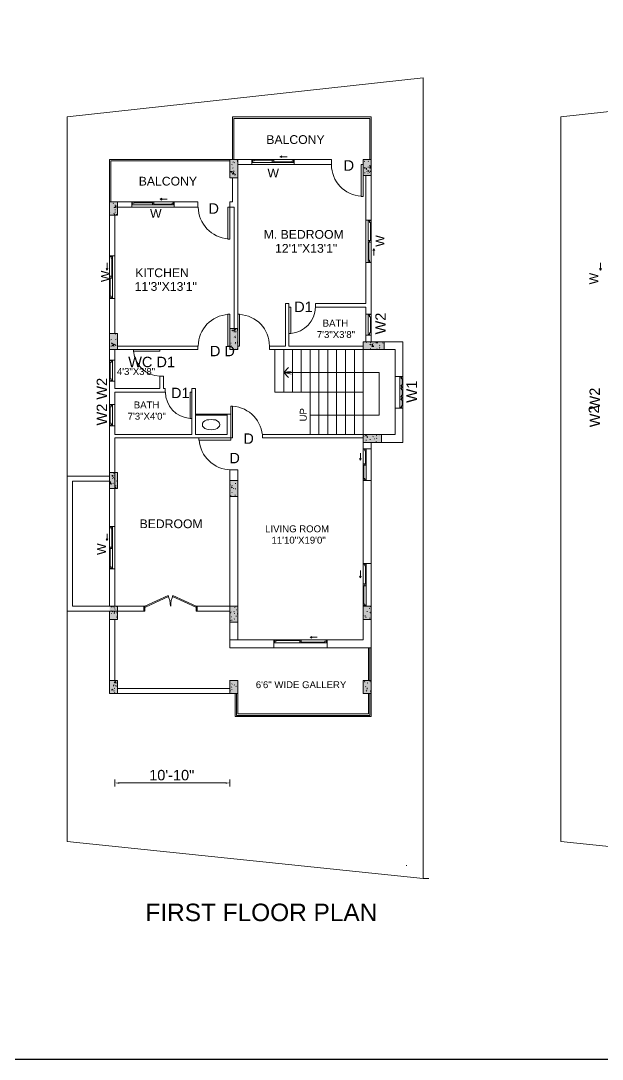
# Model space of a CAD drawing. Header units: millimetres. Extents: x 218.7 to 294.1, y -22.2 to 31.6.
# Drawn here: x 239.62 to 256.32, y -22.23 to 7.58 of the extents above; entities that cross this region are included whole.
import ezdxf

# ---------------------------------------------------------------- set-up
doc = ezdxf.new("R2010")
doc.units = ezdxf.units.MM
for name, color, linetype in [('PDF_Geometry', 7, 'Continuous'), ('PDF_Solid Fills', 1, 'Continuous'), ('PDF_Text', 7, 'Continuous')]:
    doc.layers.add(name, color=color, linetype=linetype)
doc.styles.add('PDF Arial', font='arial.ttf')

msp = doc.modelspace()

# ---------------------------------------------------------------- linework, layer by layer
at = {"layer": 'PDF_Geometry', "lineweight": 25}
msp.add_lwpolyline([(294.081, 31.595), (218.675, 31.595), (218.675, -22.228), (294.081, -22.228), (294.081, 31.595), (294.081, 31.611)], dxfattribs=at)
at = {"layer": 'PDF_Geometry', "lineweight": 9}
for points in [[(242.171, -5.486), (240.952, -5.486), (240.952, 4.825), (251.18, 5.944), (251.18, -17.042), (251.339, -17.042)], [(255.13, -5.486), (255.13, 4.825), (265.367, 5.944), (265.367, -17.042), (265.517, -17.042)], [(245.703, 3.606), (245.703, 4.825), (249.686, 4.825), (249.686, 3.606)], [(245.736, 3.606), (245.736, 4.784), (249.644, 4.784), (249.644, 3.606)], [(245.628, 3.606), (242.171, 3.606), (242.171, 2.387)], [(246.254, 3.606), (245.853, 3.606)], [(247.473, 3.456), (248.542, 3.456), (248.542, 3.606), (247.473, 3.606)], [(245.628, 3.565), (242.204, 3.565), (242.204, 2.387)], [(245.853, 3.456), (246.254, 3.456)], [(245.703, 3.072), (245.703, 2.387), (245.628, 2.387), (245.628, 2.237), (245.753, 2.237)], [(245.853, -1.754), (245.853, 3.072)], [(249.536, 3.147), (249.536, 1.861)], [(249.686, 1.861), (249.686, 3.147)], [(242.806, 2.387), (242.397, 2.387)], [(244.025, 2.237), (244.709, 2.237), (244.709, 2.387), (244.025, 2.387)], [(242.397, 2.237), (242.806, 2.237)], [(245.753, 2.237), (245.753, -1.353)], [(242.171, 2.003), (242.171, 0.834)], [(242.321, 0.834), (242.321, 2.003)], [(249.536, 0.642), (249.536, -0.535), (248.083, -0.535), (248.083, -0.635), (249.536, -0.635)], [(249.686, -0.836), (249.686, 0.642)], [(242.171, -0.385), (242.171, -1.395)], [(242.321, -1.395), (242.321, -0.385)], [(249.452, -1.754), (247.323, -1.754), (247.323, -0.535), (247.223, -0.535), (247.223, -1.754), (246.763, -1.754), (246.763, -1.854), (249.452, -1.854)], [(249.536, -0.635), (249.536, -0.836)], [(249.536, -1.445), (249.536, -1.629)], [(249.686, -1.629), (249.686, -1.445)], [(242.397, -1.854), (244.709, -1.854), (244.709, -1.754), (242.397, -1.754)], [(250.596, -2.631), (250.596, -1.629), (250.062, -1.629)], [(242.171, -1.854), (242.171, -2.155)], [(242.321, -2.155), (242.321, -1.854)], [(246.914, -3.073), (246.914, -1.854)], [(247.173, -3.073), (247.173, -1.854)], [(247.423, -3.073), (247.423, -1.854)], [(247.674, -3.073), (247.674, -1.854)], [(247.932, -4.292), (247.932, -1.854)], [(248.183, -4.292), (248.183, -1.854)], [(248.442, -4.292), (248.442, -1.854)], [(248.692, -4.292), (248.692, -1.854)], [(248.951, -4.292), (248.951, -1.854)], [(249.202, -4.292), (249.202, -1.854)], [(249.452, -4.292), (249.452, -1.854)], [(250.062, -1.854), (250.37, -1.854), (250.37, -2.631)], [(247.39, -2.556), (247.173, -2.514), (247.314, -2.372)], [(242.321, -3.073), (243.766, -3.073), (243.766, -2.973), (243.716, -2.973), (243.716, -2.614), (243.616, -2.614), (243.616, -2.973), (242.321, -2.973)], [(247.173, -2.514), (247.39, -2.472)], [(247.932, -3.733), (249.911, -3.733), (249.911, -2.514), (247.173, -2.514), (247.314, -2.656)], [(242.171, -2.764), (242.171, -3.432)], [(242.321, -2.973), (242.321, -2.764)], [(245.544, -4.292), (244.634, -4.292), (244.634, -2.973), (244.534, -2.973), (244.534, -4.292), (242.321, -4.292)], [(242.321, -3.432), (242.321, -3.073)], [(249.452, -3.073), (246.914, -3.073)], [(249.986, -4.518), (250.596, -4.518), (250.596, -3.541)], [(250.37, -3.541), (250.37, -4.292), (249.986, -4.292)], [(245.544, -3.708), (244.634, -3.708)], [(245.544, -3.733), (244.634, -3.733)], [(245.653, -4.393), (245.653, -3.708), (245.544, -3.708), (245.544, -4.292)], [(242.171, -4.042), (242.171, -9.219)], [(242.321, -4.292), (242.321, -4.042)], [(242.321, -9.219), (242.321, -4.393)], [(242.321, -4.393), (245.653, -4.393)], [(249.452, -4.292), (246.563, -4.292)], [(246.563, -4.393), (249.452, -4.393)], [(249.452, -4.518), (249.452, -4.702)], [(249.686, -4.702), (249.686, -4.518)], [(245.628, -10.187), (245.628, -5.311)], [(245.628, -5.311), (245.853, -5.311)], [(245.853, -10.187), (245.853, -5.311)], [(251.18, -17.042), (240.952, -15.974), (240.952, -9.369), (240.952, -5.486)], [(241.102, -5.637), (242.171, -5.637)], [(243.156, -9.219), (241.102, -9.219), (241.102, -5.637)], [(249.452, -5.612), (249.452, -9.219)], [(249.686, -9.219), (249.686, -5.612)], [(265.367, -17.042), (255.13, -15.974), (255.13, -9.369), (255.13, -5.486)], [(245.628, -9.219), (244.684, -9.219)], [(240.952, -9.369), (243.156, -9.369)], [(244.684, -9.369), (245.628, -9.369)], [(242.171, -9.603), (242.171, -11.356)], [(242.321, -11.356), (242.321, -9.603)], [(249.452, -10.187), (245.628, -10.187), (245.628, -10.413), (249.686, -10.413), (249.686, -9.603)], [(249.452, -9.603), (249.452, -10.187)], [(249.611, -10.413), (249.611, -11.356)], [(249.644, -10.413), (249.644, -11.356)], [(249.686, -10.413), (249.686, -11.356)], [(245.628, -11.582), (242.397, -11.582)], [(242.397, -11.732), (245.628, -11.732)], [(249.686, -11.732), (249.686, -12.392), (245.778, -12.392), (245.778, -11.732)], [(245.812, -11.732), (245.812, -12.358), (249.644, -12.358)], [(245.853, -11.732), (245.853, -12.316), (249.611, -12.316)], [(249.611, -11.732), (249.611, -12.316)], [(249.644, -11.732), (249.644, -12.358)], [(242.321, -14.195), (242.321, -14.396)], [(242.447, -14.295), (245.503, -14.295)], [(245.628, -14.195), (245.628, -14.396)], [(250.688, -16.667), (250.713, -16.667)]]:
    msp.add_lwpolyline(points, dxfattribs=at)
at = {"layer": 'PDF_Geometry', "color": 52, "lineweight": 9, "true_color": 0xdddd00}
for points in [[(245.853, 3.606), (245.628, 3.606), (245.628, 3.072), (245.853, 3.072)], [(249.686, 3.606), (249.452, 3.606), (249.452, 3.147), (249.686, 3.147)], [(242.397, 2.387), (242.171, 2.387), (242.171, 2.003), (242.397, 2.003)], [(242.397, -1.395), (242.171, -1.395), (242.171, -1.854), (242.397, -1.854)], [(245.853, -1.245), (245.628, -1.245), (245.628, -1.854), (245.853, -1.854)], [(249.452, -1.629), (249.452, -1.854), (250.062, -1.854), (250.062, -1.629)], [(249.452, -4.292), (249.452, -4.518), (249.986, -4.518), (249.986, -4.292)], [(242.397, -5.386), (242.171, -5.386), (242.171, -5.845), (242.397, -5.845)], [(245.853, -5.612), (245.628, -5.612), (245.628, -6.071), (245.853, -6.071)], [(245.853, -9.219), (245.628, -9.219), (245.628, -9.678), (245.853, -9.678)], [(249.686, -9.219), (249.452, -9.219), (249.452, -9.603), (249.686, -9.603)], [(242.397, -11.356), (242.171, -11.356), (242.171, -11.732), (242.397, -11.732)], [(245.853, -11.356), (245.628, -11.356), (245.628, -11.732), (245.853, -11.732)], [(249.686, -11.356), (249.452, -11.356), (249.452, -11.732), (249.686, -11.732)]]:
    msp.add_lwpolyline(points, close=True, dxfattribs=at)
for points in [[(245.661, 3.598), (245.661, 3.606)], [(245.837, 3.581), (245.853, 3.565)], [(249.452, 3.581), (249.46, 3.581)], [(249.661, 3.606), (249.661, 3.615)], [(245.678, 3.448), (245.695, 3.456)], [(245.703, 3.356), (245.72, 3.364)], [(245.711, 3.523), (245.728, 3.531)], [(245.736, 3.272), (245.753, 3.281)], [(245.753, 3.515), (245.761, 3.506)], [(245.837, 3.548), (245.853, 3.556)], [(249.485, 3.556), (249.502, 3.548)], [(249.485, 3.373), (249.51, 3.356)], [(249.494, 3.348), (249.527, 3.364)], [(249.544, 3.356), (249.561, 3.348)], [(249.544, 3.314), (249.561, 3.339)], [(249.586, 3.289), (249.611, 3.281)], [(249.594, 3.373), (249.602, 3.389)], [(249.594, 3.256), (249.619, 3.289)], [(249.602, 3.548), (249.611, 3.556)], [(249.627, 3.423), (249.644, 3.423)], [(249.636, 3.356), (249.677, 3.398)], [(249.644, 3.356), (249.686, 3.356)], [(249.661, 3.381), (249.652, 3.431)], [(249.669, 3.247), (249.661, 3.281)], [(245.653, 3.231), (245.678, 3.256), (245.645, 3.256)], [(245.653, 3.256), (245.67, 3.247)], [(245.695, 3.181), (245.711, 3.197)], [(245.703, 3.256), (245.72, 3.239)], [(245.711, 3.206), (245.736, 3.189)], [(245.72, 3.181), (245.753, 3.197)], [(245.728, 3.214), (245.728, 3.247)], [(245.761, 3.189), (245.77, 3.181)], [(245.77, 3.147), (245.786, 3.181)], [(249.494, 3.222), (249.51, 3.222)], [(249.561, 3.272), (249.569, 3.256)], [(249.586, 3.206), (249.602, 3.214)], [(249.627, 3.239), (249.644, 3.239)], [(242.296, 2.387), (242.305, 2.387)], [(242.271, 2.346), (242.28, 2.337)], [(242.296, 2.212), (242.305, 2.229)], [(242.313, 2.22), (242.355, 2.262)], [(242.321, 2.162), (242.338, 2.154)], [(242.321, 2.095), (242.338, 2.095)], [(242.338, 2.245), (242.33, 2.296)], [(242.33, 2.22), (242.371, 2.212)], [(242.38, 2.279), (242.388, 2.27)], [(242.171, 2.087), (242.179, 2.078)], [(242.305, 2.053), (242.288, 2.045), (242.313, 2.045)], [(242.296, 2.02), (242.321, 2.045)], [(242.371, 2.012), (242.363, 2.037)], [(242.171, -1.495), (242.171, -1.487)], [(242.33, -1.403), (242.346, -1.412)], [(242.338, -1.395), (242.346, -1.403)], [(245.686, -1.295), (245.711, -1.312)], [(245.695, -1.253), (245.711, -1.261)], [(245.695, -1.32), (245.728, -1.303)], [(245.753, -1.353), (245.761, -1.32)], [(245.753, -1.487), (245.761, -1.495)], [(245.761, -1.27), (245.795, -1.27)], [(245.77, -1.295), (245.795, -1.261)], [(245.786, -1.353), (245.803, -1.337)], [(245.786, -1.47), (245.795, -1.47)], [(245.845, -1.303), (245.845, -1.27)], [(242.204, -1.579), (242.221, -1.57)], [(242.204, -1.754), (242.221, -1.754)], [(242.221, -1.662), (242.246, -1.679)], [(242.221, -1.687), (242.255, -1.679)], [(242.246, -1.746), (242.288, -1.704)], [(242.255, -1.746), (242.305, -1.754)], [(242.271, -1.721), (242.263, -1.679)], [(242.263, -1.712), (242.288, -1.712)], [(242.271, -1.737), (242.296, -1.712)], [(242.28, -1.721), (242.288, -1.696)], [(242.313, -1.696), (242.33, -1.712)], [(242.338, -1.562), (242.355, -1.554)], [(242.346, -1.746), (242.338, -1.721)], [(242.397, -1.604), (242.397, -1.612)], [(242.397, -1.729), (242.397, -1.721)], [(245.628, -1.721), (245.636, -1.696)], [(245.653, -1.671), (245.661, -1.671)], [(245.653, -1.746), (245.661, -1.754)], [(245.778, -1.52), (245.795, -1.512)], [(245.778, -1.654), (245.795, -1.654)], [(245.778, -1.687), (245.786, -1.679)], [(245.837, -1.646), (245.853, -1.654)], [(245.845, -1.679), (245.853, -1.662)], [(249.544, -1.646), (249.561, -1.654)], [(249.644, -1.704), (249.669, -1.721), (249.652, -1.712)], [(249.661, -1.662), (249.677, -1.654)], [(249.661, -1.721), (249.694, -1.712)], [(249.703, -1.771), (249.744, -1.729)], [(249.703, -1.762), (249.711, -1.729)], [(249.711, -1.771), (249.761, -1.771)], [(249.728, -1.746), (249.719, -1.696)], [(249.719, -1.712), (249.728, -1.729)], [(249.728, -1.679), (249.744, -1.679)], [(249.778, -1.646), (249.794, -1.629)], [(249.819, -1.654), (249.836, -1.671)], [(249.853, -1.654), (249.853, -1.629)], [(249.861, -1.662), (249.878, -1.662)], [(249.92, -1.796), (249.936, -1.787)], [(249.928, -1.629), (249.928, -1.62)], [(249.928, -1.729), (249.936, -1.737)], [(250.011, -1.662), (250.028, -1.671)], [(250.053, -1.637), (250.062, -1.637)], [(245.645, -1.854), (245.661, -1.854)], [(245.77, -1.854), (245.786, -1.846)], [(245.837, -1.829), (245.853, -1.829)], [(249.661, -1.829), (249.669, -1.821)], [(249.844, -1.829), (249.853, -1.838)], [(249.92, -1.838), (249.936, -1.838)], [(249.469, -4.334), (249.485, -4.343)], [(249.51, -4.317), (249.536, -4.334)], [(249.527, -4.343), (249.561, -4.326)], [(249.536, -4.451), (249.552, -4.459)], [(249.569, -4.384), (249.577, -4.351)], [(249.569, -4.368), (249.577, -4.359)], [(249.644, -4.434), (249.661, -4.434)], [(249.719, -4.292), (249.728, -4.301)], [(249.736, -4.351), (249.753, -4.359)], [(249.778, -4.418), (249.794, -4.418)], [(249.828, -4.334), (249.844, -4.317)], [(249.836, -4.401), (249.844, -4.409)], [(249.903, -4.292), (249.92, -4.301)], [(249.97, -4.393), (249.986, -4.393)], [(249.986, -4.301), (249.986, -4.292)], [(249.519, -4.518), (249.51, -4.509)], [(249.819, -4.501), (249.836, -4.493)], [(242.196, -5.695), (242.196, -5.645)], [(242.238, -5.47), (242.263, -5.47)], [(242.246, -5.495), (242.271, -5.47)], [(242.255, -5.545), (242.263, -5.553)], [(242.271, -5.528), (242.288, -5.52)], [(242.28, -5.403), (242.296, -5.403)], [(242.305, -5.562), (242.321, -5.57)], [(242.321, -5.503), (242.313, -5.478)], [(242.363, -5.62), (242.371, -5.628)], [(242.171, -5.72), (242.213, -5.678)], [(242.188, -5.712), (242.23, -5.72)], [(242.263, -5.695), (242.28, -5.687)], [(242.321, -5.795), (242.346, -5.812)], [(242.321, -5.82), (242.355, -5.812)], [(242.338, -5.762), (242.355, -5.762)], [(242.388, -5.845), (242.388, -5.829)], [(245.628, -5.745), (245.645, -5.737)], [(245.628, -5.762), (245.628, -5.754)], [(245.628, -5.912), (245.636, -5.904)], [(245.67, -5.795), (245.695, -5.812)], [(245.67, -5.82), (245.703, -5.804)], [(245.678, -5.954), (245.695, -5.962)], [(245.686, -5.754), (245.695, -5.762)], [(245.728, -5.854), (245.736, -5.829)], [(245.778, -5.695), (245.795, -5.704)], [(245.778, -5.854), (245.795, -5.854)], [(245.645, -6.054), (245.661, -6.054)], [(245.77, -6.037), (245.786, -6.037)], [(242.171, -9.369), (242.171, -9.603), (242.397, -9.603), (242.397, -9.219), (242.171, -9.219)], [(242.204, -9.227), (242.221, -9.235)], [(242.221, -9.252), (242.246, -9.227), (242.213, -9.227)], [(242.296, -9.26), (242.288, -9.235)], [(242.355, -9.227), (242.371, -9.227)], [(249.652, -9.235), (249.661, -9.227)], [(242.221, -9.427), (242.238, -9.427)], [(242.238, -9.352), (242.263, -9.369)], [(242.246, -9.386), (242.28, -9.369)], [(242.296, -9.419), (242.313, -9.427)], [(242.305, -9.419), (242.313, -9.386)], [(242.313, -9.294), (242.33, -9.311)], [(242.355, -9.411), (242.371, -9.411)], [(242.38, -9.503), (242.388, -9.511)], [(242.388, -9.386), (242.397, -9.377)], [(245.628, -9.369), (245.628, -9.361)], [(245.645, -9.419), (245.661, -9.386)], [(245.67, -9.528), (245.686, -9.528)], [(245.736, -9.377), (245.745, -9.386)], [(245.753, -9.427), (245.77, -9.419)], [(245.761, -9.26), (245.778, -9.252)], [(245.795, -9.511), (245.812, -9.511)], [(245.803, -9.327), (245.82, -9.327)], [(245.837, -9.444), (245.853, -9.453), (245.853, -9.444)], [(249.46, -9.478), (249.452, -9.486), (249.46, -9.486)], [(249.51, -9.519), (249.51, -9.486)], [(249.527, -9.536), (249.544, -9.544)], [(249.561, -9.377), (249.577, -9.377)], [(249.627, -9.277), (249.644, -9.286)], [(249.644, -9.402), (249.661, -9.394)], [(249.669, -9.419), (249.686, -9.411), (249.669, -9.394)], [(242.38, -9.553), (242.388, -9.544)], [(245.636, -9.636), (245.645, -9.645)], [(245.678, -9.611), (245.686, -9.628)], [(245.753, -9.594), (245.761, -9.586)], [(245.853, -9.645), (245.853, -9.62)], [(245.853, -9.678), (245.853, -9.67)], [(249.527, -9.594), (249.536, -9.603)], [(249.636, -9.569), (249.652, -9.561)], [(242.171, -11.448), (242.179, -11.448)], [(242.221, -11.623), (242.238, -11.623)], [(242.23, -11.607), (242.255, -11.623)], [(242.23, -11.632), (242.271, -11.623)], [(242.271, -11.49), (242.305, -11.49)], [(242.28, -11.515), (242.305, -11.482)], [(242.296, -11.356), (242.305, -11.356)], [(242.305, -11.423), (242.346, -11.381)], [(242.305, -11.582), (242.321, -11.573)], [(242.313, -11.415), (242.321, -11.406)], [(242.313, -11.423), (242.363, -11.431)], [(242.33, -11.398), (242.321, -11.356)], [(242.33, -11.406), (242.346, -11.415)], [(242.355, -11.523), (242.346, -11.49)], [(242.355, -11.423), (242.371, -11.423)], [(242.388, -11.607), (242.397, -11.607)], [(245.628, -11.356), (245.628, -11.348)], [(245.67, -11.54), (245.686, -11.557)], [(245.678, -11.456), (245.695, -11.448)], [(245.678, -11.623), (245.686, -11.615)], [(245.745, -11.482), (245.761, -11.49)], [(245.795, -11.523), (245.812, -11.515)], [(245.845, -11.381), (245.853, -11.381)], [(245.845, -11.423), (245.853, -11.423)], [(249.502, -11.398), (249.494, -11.365)], [(249.519, -11.523), (249.536, -11.54)], [(249.561, -11.573), (249.577, -11.573)], [(249.561, -11.607), (249.577, -11.59)], [(249.569, -11.431), (249.586, -11.423)], [(249.644, -11.381), (249.661, -11.39)], [(242.288, -11.665), (242.296, -11.64)], [(242.313, -11.69), (242.321, -11.699)], [(245.636, -11.665), (245.645, -11.64)], [(245.661, -11.724), (245.678, -11.715)], [(249.544, -11.64), (249.561, -11.657)], [(249.652, -11.649), (249.677, -11.665)], [(249.652, -11.715), (249.661, -11.724)], [(249.661, -11.674), (249.686, -11.665)]]:
    msp.add_lwpolyline(points, dxfattribs=at)
at = {"layer": 'PDF_Geometry', "color": 151, "lineweight": 9, "true_color": 0x7ebfff}
for points in [[(246.271, 3.565), (246.321, 3.565), (246.321, 3.606), (246.254, 3.606), (246.254, 3.456)], [(247.473, 3.606), (246.254, 3.606)], [(246.254, 3.515), (246.271, 3.515), (246.271, 3.606)], [(246.321, 3.606), (246.839, 3.606)], [(246.321, 3.581), (246.839, 3.581)], [(246.889, 3.606), (247.456, 3.606)], [(247.122, 3.657), (247.064, 3.682), (247.122, 3.707)], [(247.064, 3.682), (247.273, 3.682)], [(247.473, 3.456), (247.473, 3.606), (247.456, 3.606), (247.456, 3.515)], [(246.254, 3.456), (247.473, 3.456)], [(246.271, 3.515), (246.839, 3.515)], [(246.889, 3.565), (246.839, 3.565)], [(246.889, 3.54), (247.415, 3.54)], [(246.889, 3.515), (247.415, 3.515)], [(247.456, 3.565), (247.415, 3.565), (247.415, 3.515), (247.473, 3.515)], [(242.822, 2.346), (242.872, 2.346), (242.872, 2.387), (242.806, 2.387), (242.806, 2.237)], [(244.025, 2.387), (242.806, 2.387)], [(242.806, 2.296), (242.822, 2.296), (242.822, 2.387)], [(242.872, 2.387), (243.398, 2.387)], [(243.44, 2.387), (244.008, 2.387)], [(243.674, 2.437), (243.624, 2.463), (243.674, 2.488)], [(243.624, 2.463), (243.824, 2.463)], [(244.025, 2.237), (244.025, 2.387), (244.008, 2.387), (244.008, 2.296)], [(242.806, 2.237), (244.025, 2.237)], [(242.822, 2.296), (243.398, 2.296)], [(242.872, 2.362), (243.398, 2.362)], [(243.44, 2.346), (243.398, 2.346)], [(243.44, 2.321), (243.966, 2.321)], [(243.44, 2.296), (243.966, 2.296)], [(244.008, 2.346), (243.966, 2.346), (243.966, 2.296), (244.025, 2.296)], [(249.636, 1.845), (249.636, 1.795), (249.686, 1.795), (249.686, 1.861), (249.536, 1.861)], [(249.536, 1.861), (249.536, 0.642)], [(249.594, 1.861), (249.594, 1.845), (249.686, 1.845)], [(249.594, 1.845), (249.594, 1.277)], [(249.661, 1.795), (249.661, 1.277)], [(249.686, 0.642), (249.686, 1.861)], [(249.686, 1.795), (249.686, 1.277)], [(249.594, 1.227), (249.594, 0.709)], [(249.619, 1.227), (249.619, 0.709)], [(249.636, 1.227), (249.636, 1.277)], [(249.686, 1.227), (249.686, 0.659)], [(249.736, 0.993), (249.761, 1.051), (249.786, 0.993)], [(249.761, 1.051), (249.761, 0.843)], [(242.096, 0.425), (242.096, 0.634)], [(242.321, 0.834), (242.171, 0.834), (242.171, 0.818), (242.255, 0.818)], [(242.171, 0.834), (242.171, -0.385)], [(242.171, 0.25), (242.171, 0.818)], [(242.213, 0.818), (242.213, 0.768), (242.255, 0.768), (242.255, 0.834)], [(242.238, 0.25), (242.238, 0.768)], [(242.255, 0.25), (242.255, 0.768)], [(242.321, -0.385), (242.321, 0.834)], [(249.536, 0.642), (249.686, 0.642), (249.686, 0.659), (249.594, 0.659)], [(249.636, 0.659), (249.636, 0.709), (249.594, 0.709), (249.594, 0.642)], [(256.274, 0.425), (256.274, 0.634)], [(242.121, 0.475), (242.096, 0.425), (242.071, 0.475)], [(256.299, 0.475), (256.274, 0.425), (256.249, 0.475)], [(242.171, -0.318), (242.171, 0.2)], [(242.188, -0.318), (242.188, 0.2)], [(242.213, 0.25), (242.213, 0.2)], [(242.255, -0.368), (242.255, 0.2)], [(242.213, -0.368), (242.213, -0.318), (242.171, -0.318), (242.171, -0.385), (242.321, -0.385)], [(242.255, -0.385), (242.255, -0.368), (242.171, -0.368)], [(249.536, -0.836), (249.536, -1.445)], [(249.536, -0.836), (249.686, -0.836), (249.686, -0.911), (249.636, -0.911), (249.636, -0.869)], [(249.594, -0.836), (249.594, -0.869), (249.636, -0.869), (249.636, -0.852), (249.686, -0.852)], [(249.594, -1.42), (249.594, -0.869)], [(249.686, -1.445), (249.686, -0.836)], [(249.661, -0.911), (249.661, -1.378)], [(249.686, -1.378), (249.686, -0.911)], [(249.686, -1.437), (249.636, -1.437), (249.636, -1.378), (249.686, -1.378), (249.686, -1.445), (249.536, -1.445)], [(249.636, -1.42), (249.594, -1.42), (249.594, -1.445)], [(242.171, -2.764), (242.171, -2.155)], [(242.321, -2.155), (242.171, -2.155), (242.171, -2.23), (242.213, -2.23), (242.213, -2.188)], [(242.255, -2.155), (242.255, -2.188), (242.213, -2.188), (242.213, -2.172), (242.171, -2.172)], [(242.171, -2.698), (242.171, -2.23)], [(242.188, -2.23), (242.188, -2.698)], [(242.255, -2.739), (242.255, -2.188)], [(242.321, -2.155), (242.321, -2.764)], [(250.37, -3.541), (250.37, -3.24), (250.37, -2.931), (250.37, -2.631)], [(250.596, -2.639), (250.554, -2.639), (250.554, -2.698), (250.596, -2.698), (250.596, -2.631), (250.37, -2.631)], [(250.554, -2.664), (250.512, -2.664), (250.512, -2.631)], [(250.512, -2.664), (250.512, -2.898)], [(250.596, -2.631), (250.596, -2.931), (250.596, -3.24), (250.596, -3.541)], [(242.171, -2.756), (242.213, -2.756), (242.213, -2.698), (242.171, -2.698), (242.171, -2.764), (242.321, -2.764)], [(242.213, -2.739), (242.255, -2.739), (242.255, -2.764)], [(250.554, -2.965), (250.512, -2.965), (250.512, -2.931), (250.512, -2.898), (250.554, -2.898), (250.554, -2.923), (250.596, -2.923)], [(250.512, -2.965), (250.512, -3.207)], [(250.554, -2.898), (250.554, -2.865), (250.596, -2.865), (250.596, -2.931), (250.596, -3.007), (250.554, -3.007), (250.554, -2.948), (250.596, -2.948)], [(250.579, -2.865), (250.579, -2.698)], [(250.596, -2.698), (250.596, -2.865)], [(250.554, -3.274), (250.512, -3.274), (250.512, -3.24), (250.512, -3.207), (250.554, -3.207), (250.554, -3.224), (250.596, -3.224)], [(250.512, -3.274), (250.512, -3.508)], [(250.596, -3.249), (250.554, -3.249), (250.554, -3.307), (250.596, -3.307), (250.596, -3.24), (250.596, -3.165), (250.554, -3.165), (250.554, -3.207)], [(250.579, -3.165), (250.579, -3.007)], [(250.596, -3.007), (250.596, -3.165)], [(242.171, -4.042), (242.171, -3.432)], [(242.321, -3.432), (242.171, -3.432), (242.171, -3.499), (242.213, -3.499), (242.213, -3.457)], [(242.255, -3.432), (242.255, -3.457), (242.213, -3.457), (242.213, -3.441), (242.171, -3.441)], [(242.171, -3.967), (242.171, -3.499)], [(242.188, -3.499), (242.188, -3.967)], [(242.255, -4.009), (242.255, -3.457)], [(242.321, -3.432), (242.321, -4.042)], [(250.37, -3.541), (250.596, -3.541), (250.596, -3.474), (250.554, -3.474), (250.554, -3.508)], [(250.512, -3.541), (250.512, -3.508), (250.554, -3.508), (250.554, -3.533), (250.596, -3.533)], [(250.579, -3.474), (250.579, -3.307)], [(250.596, -3.307), (250.596, -3.474)], [(242.171, -4.025), (242.213, -4.025), (242.213, -3.967), (242.171, -3.967), (242.171, -4.042), (242.321, -4.042)], [(242.213, -4.009), (242.255, -4.009), (242.255, -4.042)], [(249.686, -4.702), (249.452, -4.702), (249.452, -4.718), (249.544, -4.718)], [(249.452, -4.702), (249.452, -5.612)], [(249.452, -5.136), (249.452, -4.718)], [(249.502, -4.718), (249.502, -4.76), (249.544, -4.76), (249.544, -4.702)], [(249.519, -5.136), (249.519, -4.76)], [(249.544, -5.136), (249.544, -4.76)], [(249.686, -5.612), (249.686, -4.702)], [(249.402, -4.977), (249.377, -5.027), (249.352, -4.977)], [(249.377, -5.027), (249.377, -4.827)], [(249.452, -5.553), (249.452, -5.177)], [(249.477, -5.553), (249.477, -5.177)], [(249.502, -5.136), (249.502, -5.177)], [(249.544, -5.595), (249.544, -5.177)], [(249.502, -5.595), (249.502, -5.553), (249.452, -5.553), (249.452, -5.612), (249.686, -5.612)], [(249.544, -5.612), (249.544, -5.595), (249.452, -5.595)], [(242.096, -7.34), (242.096, -7.14)], [(242.321, -6.931), (242.171, -6.931), (242.171, -6.956), (242.255, -6.956)], [(242.171, -6.931), (242.171, -8.15)], [(242.171, -7.524), (242.171, -6.956)], [(242.213, -6.956), (242.213, -6.998), (242.255, -6.998), (242.255, -6.931)], [(242.238, -7.524), (242.238, -6.998)], [(242.255, -7.524), (242.255, -6.998)], [(242.321, -8.15), (242.321, -6.931)], [(242.121, -7.29), (242.096, -7.34), (242.071, -7.29)], [(242.171, -8.092), (242.171, -7.565)], [(242.188, -8.092), (242.188, -7.565)], [(242.213, -7.524), (242.213, -7.565)], [(242.255, -8.133), (242.255, -7.565)], [(249.686, -8), (249.452, -8), (249.452, -8.016), (249.544, -8.016)], [(249.452, -8), (249.452, -9.219)], [(249.452, -8.584), (249.452, -8.016)], [(249.502, -8.016), (249.502, -8.066), (249.544, -8.066), (249.544, -8)], [(249.686, -9.219), (249.686, -8)], [(242.213, -8.133), (242.213, -8.092), (242.171, -8.092), (242.171, -8.15), (242.321, -8.15)], [(242.255, -8.15), (242.255, -8.133), (242.171, -8.133)], [(249.377, -8.409), (249.377, -8.2)], [(249.519, -8.584), (249.519, -8.066)], [(249.544, -8.584), (249.544, -8.066)], [(249.402, -8.359), (249.377, -8.409), (249.352, -8.359)], [(249.452, -9.16), (249.452, -8.634)], [(249.477, -9.16), (249.477, -8.634)], [(249.502, -8.584), (249.502, -8.634)], [(249.544, -9.202), (249.544, -8.634)], [(249.502, -9.202), (249.502, -9.16), (249.452, -9.16), (249.452, -9.219), (249.686, -9.219)], [(249.544, -9.219), (249.544, -9.202), (249.452, -9.202)], [(247.982, -10.137), (247.932, -10.112), (247.982, -10.087)], [(247.932, -10.112), (248.133, -10.112)], [(246.914, -10.229), (246.955, -10.229), (246.955, -10.187), (246.889, -10.187), (246.889, -10.413)], [(248.417, -10.187), (246.889, -10.187)], [(246.889, -10.271), (246.914, -10.271), (246.914, -10.187)], [(246.889, -10.413), (248.417, -10.413)], [(246.914, -10.271), (247.632, -10.271)], [(246.955, -10.187), (247.632, -10.187)], [(246.955, -10.204), (247.632, -10.204)], [(247.674, -10.229), (247.632, -10.229)], [(247.674, -10.187), (248.4, -10.187)], [(247.674, -10.254), (248.35, -10.254)], [(247.674, -10.271), (248.35, -10.271)], [(248.4, -10.229), (248.35, -10.229), (248.35, -10.271), (248.417, -10.271)], [(248.417, -10.413), (248.417, -10.187), (248.4, -10.187), (248.4, -10.271)]]:
    msp.add_lwpolyline(points, dxfattribs=at)
for points in [[(246.889, 3.606), (246.839, 3.606), (246.839, 3.515), (246.889, 3.515)], [(243.44, 2.387), (243.398, 2.387), (243.398, 2.296), (243.44, 2.296)], [(249.686, 1.227), (249.686, 1.277), (249.594, 1.277), (249.594, 1.227)], [(242.171, 0.25), (242.171, 0.2), (242.255, 0.2), (242.255, 0.25)], [(249.452, -5.136), (249.452, -5.177), (249.544, -5.177), (249.544, -5.136)], [(242.171, -7.524), (242.171, -7.565), (242.255, -7.565), (242.255, -7.524)], [(249.452, -8.584), (249.452, -8.634), (249.544, -8.634), (249.544, -8.584)], [(247.674, -10.187), (247.632, -10.187), (247.632, -10.271), (247.674, -10.271)]]:
    msp.add_lwpolyline(points, close=True, dxfattribs=at)
at = {"layer": 'PDF_Geometry', "color": 31, "lineweight": 9, "true_color": 0xffbf7e}
for points in [[(249.402, 3.456), (249.402, 2.538), (249.452, 2.538), (249.452, 3.456)], [(245.569, 2.237), (245.569, 1.319), (245.628, 1.319), (245.628, 2.237)], [(245.569, -1.754), (245.569, -0.836), (245.628, -0.836), (245.628, -1.754)], [(245.903, -1.754), (245.903, -0.836), (245.853, -0.836), (245.853, -1.754)], [(247.373, -0.635), (247.373, -1.395), (247.323, -1.395), (247.323, -0.635)], [(243.616, -1.904), (242.856, -1.904), (242.856, -1.854), (243.616, -1.854)], [(244.484, -3.073), (244.484, -3.833), (244.534, -3.833), (244.534, -3.073)], [(245.703, -4.393), (245.703, -3.482), (245.653, -3.482), (245.653, -4.393)], [(245.653, -4.451), (244.734, -4.451), (244.734, -4.393), (245.653, -4.393)], [(243.849, -8.91), (243.181, -9.219), (243.198, -9.252), (243.866, -8.943)], [(243.991, -8.91), (243.975, -8.943), (244.643, -9.252), (244.659, -9.219)], [(243.181, -9.219), (243.156, -9.219), (243.156, -9.369), (243.181, -9.369)], [(244.659, -9.219), (244.659, -9.369), (244.684, -9.369), (244.684, -9.219)]]:
    msp.add_lwpolyline(points, close=True, dxfattribs=at)
at = {"layer": 'PDF_Geometry', "lineweight": 9}
msp.add_lwpolyline([(245.336, -4.009), (245.327, -3.967), (245.302, -3.933), (245.26, -3.9), (245.21, -3.875), (245.152, -3.867), (245.085, -3.858), (245.018, -3.867), (244.96, -3.875), (244.91, -3.9), (244.868, -3.933), (244.843, -3.967), (244.835, -4.009), (244.843, -4.05), (244.868, -4.084), (244.91, -4.117), (244.96, -4.142), (245.018, -4.15), (245.085, -4.159), (245.152, -4.15), (245.21, -4.142), (245.26, -4.117), (245.302, -4.084), (245.327, -4.05)], close=True, dxfattribs=at)
at = {"layer": 'PDF_Geometry', "color": 31, "lineweight": 9, "true_color": 0xffbf7e}
for points in [[(243.916, -9.219), (243.908, -9.135), (243.899, -9.06), (243.874, -8.985), (243.849, -8.91)], [(243.991, -8.91), (243.966, -8.985), (243.941, -9.06), (243.933, -9.135), (243.925, -9.219)]]:
    msp.add_lwpolyline(points, dxfattribs=at)
for centre, radius, start, end in [((249.456, 3.459), 0.914, 180.1542, 266.6035), ((245.632, 2.24), 0.914, 180.1542, 266.6035), ((245.632, -1.757), 0.914, 93.3965, 179.8458), ((245.849, -1.757), 0.914, 0.1542, 86.6035), ((247.305, -0.62), 0.778, 274.9953, 358.9097), ((243.63, -1.837), 0.778, 184.9953, 268.9097), ((244.531, -3.078), 0.756, 179.6261, 266.4689), ((245.649, -4.395), 0.914, 0.1542, 86.6035), ((245.655, -4.389), 0.914, 183.3965, 269.8458)]:
    msp.add_arc(centre, radius, start, end, dxfattribs=at)
at = {"layer": 'PDF_Solid Fills', "lineweight": 9, "transparency": 33554559}
for points in [[(245.628, 3.606), (245.853, 3.072), (245.628, 3.072)], [(245.628, 3.606), (245.853, 3.606), (245.853, 3.072)], [(249.452, 3.606), (249.686, 3.147), (249.452, 3.147)], [(249.452, 3.606), (249.686, 3.606), (249.686, 3.147)], [(242.171, 2.387), (242.397, 2.003), (242.171, 2.003)], [(242.171, 2.387), (242.397, 2.387), (242.397, 2.003)], [(242.171, -1.395), (242.397, -1.854), (242.171, -1.854)], [(242.171, -1.395), (242.397, -1.395), (242.397, -1.854)], [(245.628, -1.245), (245.853, -1.854), (245.628, -1.854)], [(245.628, -1.245), (245.853, -1.245), (245.853, -1.854)], [(249.452, -1.854), (250.062, -1.629), (250.062, -1.854)], [(249.452, -1.854), (249.452, -1.629), (250.062, -1.629)], [(249.452, -4.518), (249.986, -4.292), (249.986, -4.518)], [(249.452, -4.518), (249.452, -4.292), (249.986, -4.292)], [(242.171, -5.386), (242.397, -5.845), (242.171, -5.845)], [(242.171, -5.386), (242.397, -5.386), (242.397, -5.845)], [(245.628, -5.612), (245.853, -6.071), (245.628, -6.071)], [(245.628, -5.612), (245.853, -5.612), (245.853, -6.071)], [(242.171, -9.219), (242.397, -9.603), (242.171, -9.603)], [(242.171, -9.219), (242.397, -9.219), (242.397, -9.603)], [(245.628, -9.219), (245.853, -9.678), (245.628, -9.678)], [(245.628, -9.219), (245.853, -9.219), (245.853, -9.678)], [(249.452, -9.219), (249.686, -9.603), (249.452, -9.603)], [(249.452, -9.219), (249.686, -9.219), (249.686, -9.603)], [(242.171, -11.356), (242.397, -11.732), (242.171, -11.732)], [(242.171, -11.356), (242.397, -11.356), (242.397, -11.732)], [(245.628, -11.356), (245.853, -11.732), (245.628, -11.732)], [(245.628, -11.356), (245.853, -11.356), (245.853, -11.732)], [(249.452, -11.356), (249.686, -11.732), (249.452, -11.732)], [(249.452, -11.356), (249.686, -11.356), (249.686, -11.732)]]:
    msp.add_solid(points, dxfattribs=at)
at = {"layer": 'PDF_Solid Fills', "color": 7, "lineweight": 9, "transparency": 33554559}
for points in [[(242.447, -14.279), (242.447, -14.32), (242.321, -14.295)], [(245.503, -14.279), (245.503, -14.32), (245.628, -14.295)]]:
    msp.add_solid(points, dxfattribs=at)

# ---------------------------------------------------------------- texts
at = {"layer": 'PDF_Text', "lineweight": 9, "attachment_point": 7, "style": 'PDF Arial'}
for s, insert, char_height in [('BALCONY', (246.672, 4.045), 0.251), ('D', (248.893, 3.281), 0.299), ('W', (246.705, 3.089), 0.251), ('BALCONY', (243.006, 2.851), 0.251), ('W', (243.332, 1.928), 0.251), ('D', (245.01, 2.045), 0.299), ('M. BEDROOM', (246.597, 1.323), 0.251), ('12\'1"X13\'1"', (246.923, 0.922), 0.25103), ('KITCHEN', (242.906, 0.221), 0.251), ('11\'3"X13\'1"', (242.889, -0.172), 0.25103), ('D1', (247.473, -0.777), 0.2988), ('BATH', (248.292, -1.195), 0.1972), ('7\'3"X3\'8"', (248.124, -1.524), 0.1972), ('D D', (245.051, -2.046), 0.2988), ('WC D1', (242.704, -2.364), 0.2988), ('4\'3"X3\'8"', (242.379, -2.585), 0.1972), ('D1', (243.933, -3.249), 0.2988), ('BATH', (242.865, -3.541), 0.1972), ('7\'3"X4\'0"', (242.688, -3.87), 0.1972), ('D', (246.012, -4.56), 0.299), ('D', (245.611, -5.119), 0.299), ('BEDROOM', (243.031, -6.985), 0.251), ('LIVING ROOM', (246.638, -7.102), 0.19723), ('11\'10"X19\'0"', (246.822, -7.427), 0.19723), ('6\'6" WIDE GALLERY', (246.37, -11.577), 0.19723), ('10\'-10"', (243.307, -14.225), 0.2988)]:
    msp.add_mtext(s, dxfattribs=dict(at, insert=insert, char_height=char_height))
at = {"layer": 'PDF_Text', "lineweight": 9, "attachment_point": 7, "rotation": 90, "style": 'PDF Arial'}
for s, insert, char_height in [('W', (250.062, 1.097), 0.251), ('W', (242.171, 0.083), 0.251), ('W', (256.207, 0.016), 0.251), ('W2', (250.103, -1.42), 0.2988), ('W2 W2', (242.096, -4.034), 0.2988), ('W1', (251.004, -3.383), 0.3048), ('W W2', (256.257, -4.084), 0.2988), ('UP', (247.835, -3.918), 0.1972), ('2', (256.232, -3.691), 0.299), ('W', (242.063, -7.749), 0.251)]:
    msp.add_mtext(s, dxfattribs=dict(at, insert=insert, char_height=char_height))
at = {"layer": 'PDF_Text', "insert": (243.198, -18.27), "char_height": 0.50206, "attachment_point": 7, "style": 'PDF Arial'}
msp.add_mtext('FIRST FLOOR PLAN', dxfattribs=at)

doc.saveas('drawing.dxf')
